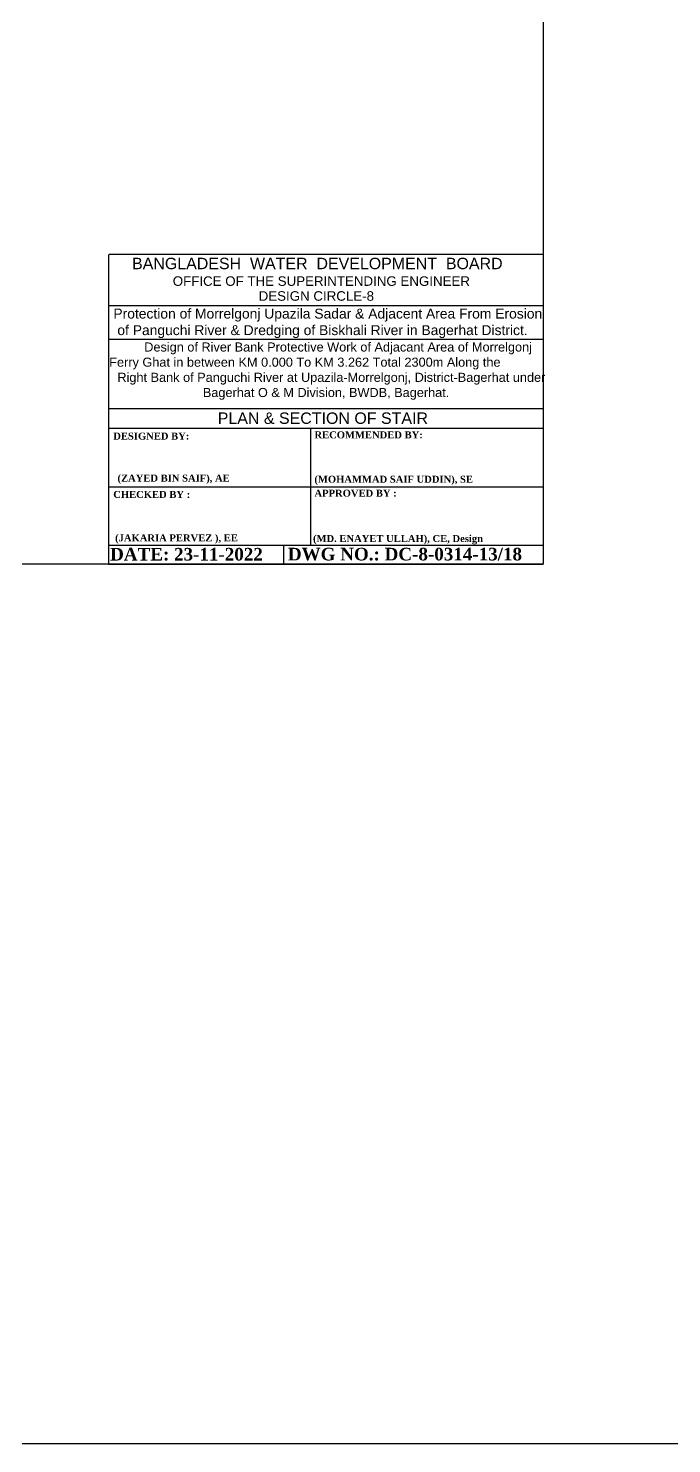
# Model space of a CAD drawing. Header units: inches. Extents: x 89000 to 1304432, y -10828 to 220529.
# Drawn here: x 789672 to 796501, y 64746 to 79772 of the extents above; entities that cross this region are included whole.
import ezdxf
from ezdxf.enums import TextEntityAlignment as Align

# ---------------------------------------------------------------- set-up
doc = ezdxf.new("R2010")
doc.units = ezdxf.units.IN
doc.header["$LTSCALE"] = 7
doc.header["$MEASUREMENT"] = 0
doc.layers.add('Layer1', color=7, linetype='Continuous', lineweight=13)
doc.layers.add('LINE', color=7, linetype='Continuous')
doc.styles.add('Kazi_T_H', font='timesbd.ttf')
doc.styles.get("Standard").update_dxf_attribs({"font": 'arial.ttf'})

msp = doc.modelspace()

# ---------------------------------------------------------------- linework, layer by layer
at = {"color": 0, "linetype": 'Continuous', "lineweight": -3, "ltscale": 0.5}
msp.add_line((790524.39969, 74082.63027), (795137.64181, 74082.63027), dxfattribs=at)
at = {"color": 0, "lineweight": -3, "ltscale": 0.5}
msp.add_lwpolyline([(511349.81128, 94069.37911), (898900.38777, 94069.37911), (898900.38777, 64746.17907), (511349.81128, 64746.17907)], close=True, dxfattribs=at)
at = {"layer": 'Layer1', "color": 7, "lineweight": 30}
msp.add_lwpolyline([(791534.40041, 74082.63027), (778205.30072, 74082.63027), (778205.30072, 85873.1461), (795137.64181, 85873.1461), (795137.64181, 76593.82096), (795137.64181, 74467.03722), (795137.64181, 74082.63027)], close=True, dxfattribs=at)
at = {"layer": 'LINE', "color": 0, "linetype": 'ByBlock', "lineweight": -3, "ltscale": 0.5}
for p, q in [((790524.39969, 77369.35236), (790524.39969, 74082.63027)), ((795141.47456, 77369.35236), (790528.23245, 77369.35236)), ((795141.47456, 76823.88389), (790528.23245, 76823.88389)), ((795137.64181, 76466.57744), (790524.39969, 76466.57744)), ((795137.64181, 75731.29236), (790524.39969, 75731.29236)), ((795137.64181, 75522.47481), (790524.39969, 75522.47481)), ((792671.93011, 74284.35401), (792671.93011, 75522.47481)), ((790524.39969, 74903.41441), (795137.64181, 74903.41441)), ((790524.39969, 74284.35401), (795137.64181, 74284.35401)), ((792385.70735, 74082.63027), (792385.70735, 74284.35401))]:
    msp.add_line(p, q, dxfattribs=at)

# ---------------------------------------------------------------- texts
for s, height, p in [('BANGLADESH  WATER  DEVELOPMENT  BOARD', 121.2370713, (792739.64182, 77214.36483)), ('OFFICE OF THE SUPERINTENDING ENGINEER', 101.1195357, (792782.26424, 77037.53528)), ('DESIGN CIRCLE-8', 101.1195357, (792729.03136, 76879.37986)), ('PLAN & SECTION OF STAIR ', 121.3434428, (792821.84494, 75572.1764))]:
    msp.add_text(s, height=height, dxfattribs=at).set_placement(p, align=Align.CENTER)
at = {"layer": 'LINE', "color": 0, "linetype": 'ByBlock', "lineweight": -3, "ltscale": 0.5, "style": 'Kazi_T_H'}
for s, height, p in [('DESIGNED BY:', 74.2872482, (790573.0947, 75405.20006)), ('RECOMMENDED BY:', 74.2872482, (792709.07374, 75418.47267)), ('(ZAYED BIN SAIF), AE', 74.2872482, (790618.48997, 74959.41969)), ('(MOHAMMAD SAIF UDDIN), SE ', 74.2872482, (792708.40786, 74947.63423)), ('CHECKED BY :', 74.2872482, (790573.0947, 74786.13965)), ('APPROVED BY :', 74.2872482, (792709.07374, 74799.41226)), ('(JAKARIA PERVEZ ), EE', 74.2872482, (790592.70772, 74324.85445)), ('(MD. ENAYET ULLAH), CE, Design ', 74.2872482, (792693.53358, 74318.079)), ('DATE: 23-11-2022', 133.7170468, (790539.74433, 74121.59241)), ('DWG NO.: DC-8-0314-13/18', 133.7170468, (792427.07489, 74122.94197))]:
    msp.add_text(s, height=height, dxfattribs=at).set_placement(p)
at = {"layer": 'LINE', "color": 0, "linetype": 'ByBlock', "lineweight": -3, "ltscale": 0.5}
for s, insert, char_height, width, attachment_point in [('{\\fTimes New Roman|b1|i0|c0|p18; }Protection of Morrelgonj Upazila Sadar & Adjacent Area From Erosion   \\P  of Panguchi River & Dredging of Biskhali River in Bagerhat District.', (790534.90784, 76795.46845), 105.26028975, 4599.891336, 1), ('                {\\H0.85x;Design of River Bank Protective Work of Adjacant Area of Morrelgonj \\PFerry Ghat in between KM 0.000 To KM 3.262 Total 2300m Along the\\P               Right Bank of Panguchi River at Upazila-Morrelgonj, District-Bagerhat under \\P            Bagerhat O & M Division, BWDB, Bagerhat.}', (792607.42253, 76436.57056), 113.5973125, 5567.9889525, 2)]:
    msp.add_mtext(s, dxfattribs=dict(at, insert=insert, char_height=char_height, width=width, attachment_point=attachment_point))

doc.saveas('drawing.dxf')
